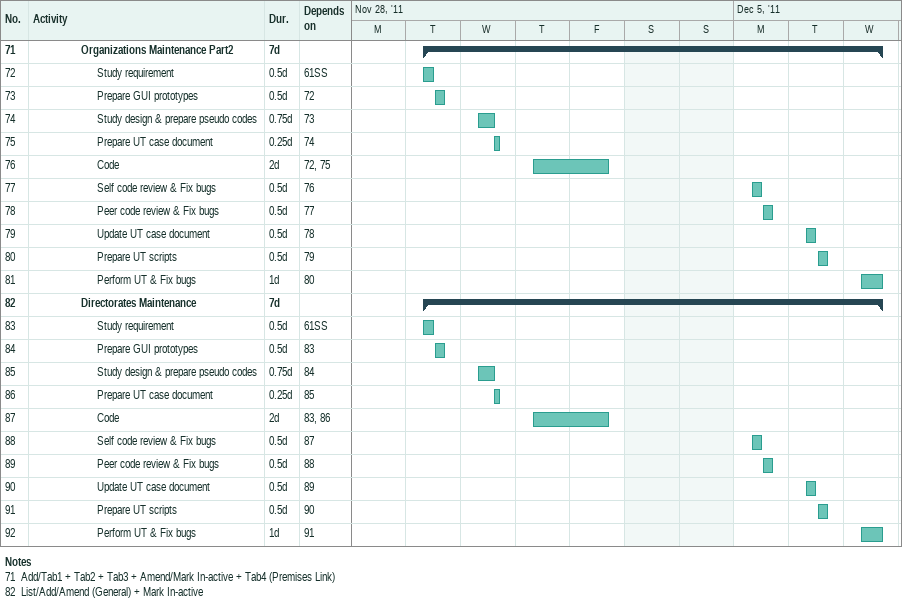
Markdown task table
| ID | Level | Task | Duration | Start | Finish | Predecessors |
|---|---|---|---|---|---|---|
| 71 | 4 | **Organizations Maintenance Part2** | 7d | 2011-11-29 | 2011-12-07 |  |
| 72 | 5 | Study requirement | 0.5d | 2011-11-29 | 2011-11-29 | 61SS |
| 73 | 5 | Prepare GUI prototypes | 0.5d | 2011-11-29 | 2011-11-29 | 72 |
| 74 | 5 | Study design & prepare pseudo codes | 0.75d | 2011-11-30 | 2011-11-30 | 73 |
| 75 | 5 | Prepare UT case document | 0.25d | 2011-11-30 | 2011-11-30 | 74 |
| 76 | 5 | Code | 2d | 2011-12-01 | 2011-12-02 | 72, 75 |
| 77 | 5 | Self code review & Fix bugs | 0.5d | 2011-12-05 | 2011-12-05 | 76 |
| 78 | 5 | Peer code review & Fix bugs | 0.5d | 2011-12-05 | 2011-12-05 | 77 |
| 79 | 5 | Update UT case document | 0.5d | 2011-12-06 | 2011-12-06 | 78 |
| 80 | 5 | Prepare UT scripts | 0.5d | 2011-12-06 | 2011-12-06 | 79 |
| 81 | 5 | Perform UT & Fix bugs | 1d | 2011-12-07 | 2011-12-07 | 80 |
| 82 | 4 | **Directorates Maintenance** | 7d | 2011-11-29 | 2011-12-07 |  |
| 83 | 5 | Study requirement | 0.5d | 2011-11-29 | 2011-11-29 | 61SS |
| 84 | 5 | Prepare GUI prototypes | 0.5d | 2011-11-29 | 2011-11-29 | 83 |
| 85 | 5 | Study design & prepare pseudo codes | 0.75d | 2011-11-30 | 2011-11-30 | 84 |
| 86 | 5 | Prepare UT case document | 0.25d | 2011-11-30 | 2011-11-30 | 85 |
| 87 | 5 | Code | 2d | 2011-12-01 | 2011-12-02 | 83, 86 |
| 88 | 5 | Self code review & Fix bugs | 0.5d | 2011-12-05 | 2011-12-05 | 87 |
| 89 | 5 | Peer code review & Fix bugs | 0.5d | 2011-12-05 | 2011-12-05 | 88 |
| 90 | 5 | Update UT case document | 0.5d | 2011-12-06 | 2011-12-06 | 89 |
| 91 | 5 | Prepare UT scripts | 0.5d | 2011-12-06 | 2011-12-06 | 90 |
| 92 | 5 | Perform UT & Fix bugs | 1d | 2011-12-07 | 2011-12-07 | 91 |

Notes
- 71: Add/Tab1 + Tab2 + Tab3 + Amend/Mark In-active + Tab4 (Premises Link)
- 82: List/Add/Amend (General) + Mark In-active
